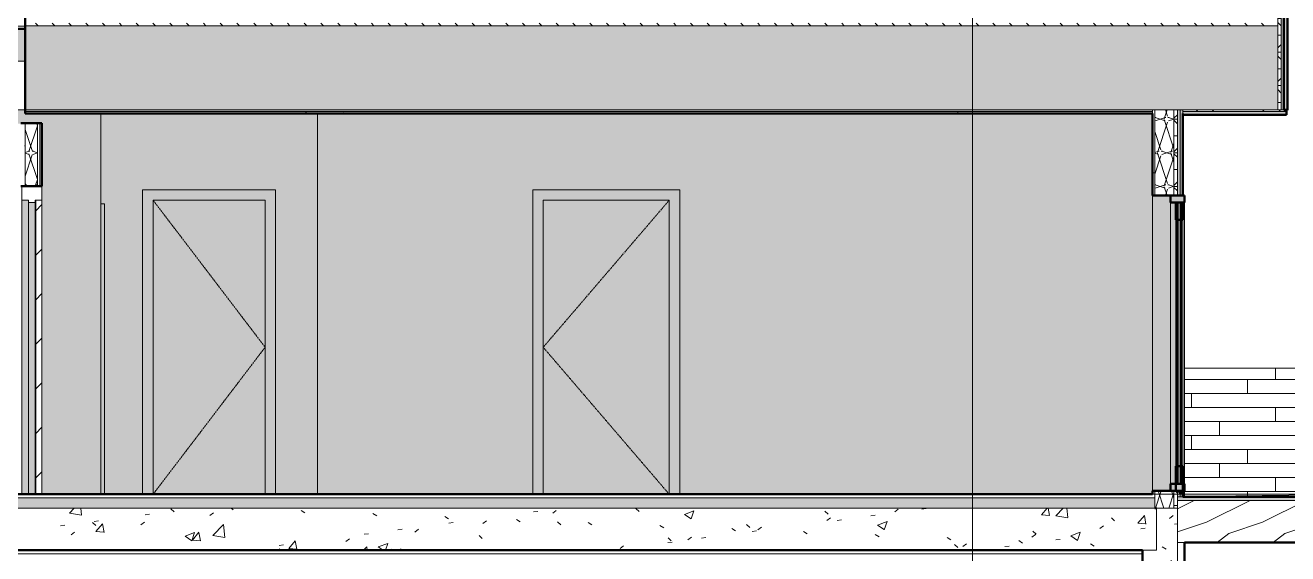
# Model space of a CAD drawing. Header units: inches. Extents: x 1814 to 6957, y -360 to 681.
# Drawn here: x 3500.2 to 3860.8, y -17 to 134 of the extents above; entities that cross this region are included whole.
import ezdxf

# ---------------------------------------------------------------- set-up
doc = ezdxf.new("R2010")
doc.units = ezdxf.units.IN
doc.header["$MEASUREMENT"] = 0
for name, pattern in [('Aligning Line 1_8_', [0.25, 0.125, -0.125]), ('Dash 1_16_', [0.125, 0.0625, -0.0625]), ('Grid Line 1_2_', [0.875, 0.5, -0.125, 0.125, -0.125])]:
    doc.linetypes.add(name, pattern=pattern)
for name, color, linetype, lineweight in [('0-1', 7, 'Continuous', 5), ('0-4', 7, 'Continuous', 13), ('0-5', 250, 'Continuous', 9), ('A-CLNG', 13, 'Continuous', 13), ('A-CLNG-4', 13, 'Continuous', 50), ('A-CLNG-PATT-1', 13, 'Continuous', 9), ('A-DOOR-1', 135, 'Continuous', 13), ('A-DOOR-2', 250, 'Dash 1_16_', 9), ('A-DOOR-7', 130, 'Continuous', 20), ('A-DOOR-FRAM', 31, 'Continuous', 9), ('A-DOOR-FRAM-1', 135, 'Continuous', 13), ('A-DOOR-FRAM-2', 250, 'Continuous', 9), ('A-DOOR-FRAM-4', 71, 'Continuous', 9), ('A-DOOR-FRAM-5', 130, 'Continuous', 20), ('A-FLOR', 192, 'Continuous', 13), ('A-FLOR-7', 192, 'Continuous', 5), ('A-FLOR-8', 192, 'Continuous', 50), ('A-FLOR-LEVL-1', 51, 'Grid Line 1_2_', 9), ('A-FLOR-MCUT', 51, 'Continuous', 13), ('A-FLOR-PATT-2', 8, 'Continuous', 9), ('A-GLAZ', 151, 'Continuous', 13), ('A-GLAZ-2', 151, 'Continuous', 50), ('A-WALL', 113, 'Continuous', 13), ('A-WALL-1', 50, 'Continuous', 5), ('A-WALL-2', 10, 'Continuous', 13), ('A-WALL-3', 7, 'Continuous', 13), ('A-WALL-4', 113, 'Continuous', 5), ('A-WALL-6', 113, 'Continuous', 50), ('A-WALL-PATT-1', 43, 'Continuous', 9), ('A-WALL-PATT-2', 251, 'Continuous', 9), ('A-WALL-PATT-3', 250, 'Continuous', 9), ('A-WALL-PATT-4', 111, 'Continuous', 9), ('C-TOPO-2', 250, 'Continuous', 9), ('G-ANNO-SYMB', 111, 'Aligning Line 1_8_', 9), ('G-ANNO-SYMB-2', 147, 'Aligning Line 1_8_', 9), ('G-ANNO-SYMB-3', 111, 'Continuous', 9), ('I-WALL-7', 90, 'Continuous', 50), ('S-BEAM-1', 41, 'Continuous', 9), ('S-BEAM-2', 250, 'Continuous', 9), ('S-FNDN-3', 32, 'Continuous', 50)]:
    doc.layers.add(name, color=color, linetype=linetype, lineweight=lineweight)
pattern_1 = [(161.57, (3262.295, 69.248), (-3.8399538, -1.54e-05), [0, -27.322, 3.034, 0]), (18.43, (3261.335, 69.248), (-3.8399538, 1.54e-05), [0, -27.322, 3.034, 0]), (108.43, (3262.295, 69.248), (1.919622, -9.6005246), [9.106, -21.25]), (71.57, (3261.335, 69.248), (1.919622, 9.6005246), [9.106, -21.25])]
pattern_2 = [(0, (3261.815, 68.768), (30.72, 7.68), [1.267, -21.773, 1.267, -21.773, -122.88]), (0, (3261.815, 68.768), (30.72, 7.68), [-46.08, 1.267, -44.813, 1.267, -21.773, -53.76]), (0, (3261.815, 68.768), (30.72, 7.68), [-115.2, 1.267, -14.093, 1.267, -37.133]), (120, (3273.335, 72.608), (-22.01108, 22.7643), [1.267, -21.773, 1.267, -21.773, -122.88]), (120, (3273.335, 72.608), (-22.01108, 22.7643), [-46.08, 1.267, -44.813, 1.267, -21.773, -53.76]), (120, (3273.335, 72.608), (-22.01108, 22.7643), [-115.2, 1.267, -14.093, 1.267, -37.133]), (240, (3277.175, 87.968), (-8.70892, -30.4443), [1.267, -21.773, 1.267, -21.773, -122.88]), (240, (3277.175, 87.968), (-8.70892, -30.4443), [-46.08, 1.267, -44.813, 1.267, -21.773, -53.76]), (240, (3277.175, 87.968), (-8.70892, -30.4443), [-115.2, 1.267, -14.093, 1.267, -37.133])]
pattern_3 = [(0, (3261.815, 68.768), (0, 4.798), []), (315, (3261.815, 68.768), (4.798427, 0), [6.786, -6.786]), (45, (3261.815, 68.768), (4.798427, 0), [6.786, -6.786])]
pattern_4 = [(50, (3261.815, 68.768), (27.5427, -2.4099), [2.88, -31.68]), (355, (3261.815, 68.768), (-5.3278, 28.8843), [2.304, -25.344]), (100.451, (3264.11, 68.567), (22.2153, 26.4739), [2.448, -26.924]), (46.184, (3261.815, 76.448), (40.9819, -6.3564), [4.32, -47.52]), (96.636, (3265.23, 75.918), (35.8907, 37.4062), [3.671, -40.386]), (351.184, (3261.815, 76.45), (35.891, 37.4062), [3.456, -38.016]), (21, (3265.655, 74.528), (22.921, -15.4607), [2.88, -31.68]), (326, (3265.655, 74.528), (9.3435, 27.8457), [2.304, -25.344]), (71.451, (3267.565, 73.24), (32.2648, 12.3844), [2.448, -26.924]), (37.5, (3261.815, 68.768), (0.46686, 12.7827), [1.267, -23.77, 1.267, -24.461, -25.44]), (37.5, (3261.815, 68.768), (0.46686, 12.7827), [-50.765, 1.267, -24.173]), (7.5, (3261.815, 68.768), (10.1016, 15.1451), [1.267, -13.402, 1.267, -23.194, -9.696]), (7.5, (3261.815, 68.768), (10.1016, 15.1451), [-39.13, 1.267, -8.429]), (327.5, (3253.252, 68.768), (20.49916, -0.86578), [1.267, -8.333, 1.267, -28.685, -39.744]), (327.5, (3253.252, 68.768), (20.49916, -0.86578), [-39.552, 1.267, -38.477]), (317.5, (3249.412, 68.768), (22.3948, 3.8443), [1.267, -11.213, 1.267, -18.624, -28.224]), (317.5, (3249.412, 68.768), (22.3948, 3.8443), [-32.371, 1.267, -26.957])]

# ---------------------------------------------------------------- blocks, each defined once
blk = doc.blocks.new('CTR - 2nd Phase_rvt-1-SECTION _ CENTER LOOKING WEST')
at = {"layer": 'A-FLOR-LEVL-1'}
blk.add_line((1814.21, 0), (4168.71, 0), dxfattribs=at)
blk = doc.blocks.new('Single-Flush - 32_ x 84_-1372863-SECTION _ CENTER LOOKING WEST')
at = {"layer": 'A-DOOR-1'}
blk.add_hatch(color=256, dxfattribs=at).paths.add_polyline_path([(3561.58, 0), (3568.7, 0), (3568.7, 84), (3536.7, 84), (3536.7, 0)], flags=0)
at = {"layer": 'A-DOOR-FRAM-1'}
blk.add_hatch(color=256, dxfattribs=at).paths.add_polyline_path([(3571.7, 0), (3571.7, 87), (3533.7, 87), (3533.7, 0), (3536.7, 0), (3536.7, 84), (3568.7, 84), (3568.7, 0)], flags=0)
at = {"layer": 'A-DOOR-2'}
for p in [(3536.7, 84), (3536.7, 0)]:
    blk.add_line(p, (3568.7, 42), dxfattribs=at)
at = {"layer": 'A-DOOR-FRAM-2'}
for p, q in [((3533.7, 87), (3533.7, 0)), ((3571.7, 87), (3533.7, 87)), ((3571.7, 0), (3571.7, 87)), ((3536.7, 0), (3536.7, 84)), ((3536.7, 84), (3568.7, 84)), ((3568.7, 84), (3568.7, 0))]:
    blk.add_line(p, q, dxfattribs=at)
blk = doc.blocks.new('Single-Flush - 30_ x 80_-1421383-SECTION _ CENTER LOOKING WEST')
at = {"layer": 'A-DOOR-FRAM-1'}
blk.add_hatch(color=256, dxfattribs=at).paths.add_polyline_path([(3521.77, 0), (3522.77, 0), (3522.77, 83), (3521.77, 83), (3521.77, 5.83)], flags=0)
at = {"layer": 'A-DOOR-FRAM-2'}
for p, q in [((3521.77, 83), (3522.77, 83)), ((3522.77, 83), (3522.77, 0))]:
    blk.add_line(p, q, dxfattribs=at)
blk = doc.blocks.new('Single-Flush - 36_ x 84_-1372824-SECTION _ CENTER LOOKING WEST')
at = {"layer": 'A-DOOR-1'}
blk.add_hatch(color=256, dxfattribs=at).paths.add_polyline_path([(3709.8, 268), (3709.8, 352), (3673.8, 352), (3673.8, 268)], flags=0)
at = {"layer": 'A-DOOR-FRAM-1'}
blk.add_hatch(color=256, dxfattribs=at).paths.add_polyline_path([(3670.8, 268), (3673.8, 268), (3673.8, 352), (3709.8, 352), (3709.8, 268), (3712.8, 268), (3712.8, 355), (3670.8, 355), (3670.8, 343.6)], flags=0)
at = {"layer": 'A-DOOR-2'}
for p in [(3709.8, 352), (3709.8, 268)]:
    blk.add_line(p, (3673.8, 310), dxfattribs=at)
at = {"layer": 'A-DOOR-FRAM-2'}
for p, q in [((3670.8, 355), (3670.8, 268)), ((3712.8, 355), (3670.8, 355)), ((3712.8, 268), (3712.8, 355)), ((3673.8, 268), (3673.8, 352)), ((3673.8, 352), (3709.8, 352)), ((3709.8, 352), (3709.8, 268))]:
    blk.add_line(p, q, dxfattribs=at)
blk = doc.blocks.new('CTR - 1st Phase - Unit Layouts_rvt-1-SECTION _ CENTER LOOKING WEST')
at = {"layer": 'A-WALL-1'}
for points in [[(3588.37, 0), (3588.37, 108.75), (3583.62, 108.75), (3583.62, 0)], [(3641.12, 0), (3641.12, 108.75), (3588.37, 108.75), (3588.37, 0), (3633.01, 0)], [(3645.12, 0), (3645.12, 87), (3687.12, 87), (3687.12, 0), (3822.2, 0), (3822.2, 108.75), (3641.12, 108.75), (3641.12, 0)]]:
    blk.add_hatch(color=256, dxfattribs=at).paths.add_polyline_path(points, flags=0)
at = {"layer": 'A-WALL-2'}
for points in [[(3521.77, 0), (3521.77, 108.75), (3500.17, 108.75), (3500.17, 109.87), (3483.97, 109.87), (3483.97, 105.87), (3498.92, 105.87), (3498.92, 106), (3504.92, 106), (3504.92, 0)], [(3522.77, 0), (3533.7, 0), (3533.7, 87), (3571.7, 87), (3571.7, 0), (3583.62, 0), (3583.62, 108.75), (3521.77, 108.75), (3521.77, 83), (3522.77, 83), (3522.77, 5.63)]]:
    blk.add_hatch(color=256, dxfattribs=at).paths.add_polyline_path(points, flags=0)
at = {"layer": 'A-WALL-3'}
for p, q in [((3500.17, 109.87), (3483.97, 109.87)), ((3521.77, 0), (3521.77, 108.75)), ((3583.62, 0), (3583.62, 108.75))]:
    blk.add_line(p, q, dxfattribs=at)
at = {"layer": '0-4'}
for name, p in [('Single-Flush - 32_ x 84_-1372863-SECTION _ CENTER LOOKING WEST', (0, 0)), ('Single-Flush - 36_ x 84_-1372824-SECTION _ CENTER LOOKING WEST', (-25.67, -268)), ('Single-Flush - 30_ x 80_-1421383-SECTION _ CENTER LOOKING WEST', (0, 0))]:
    blk.add_blockref(name, p, dxfattribs=at)
blk = doc.blocks.new('CTR  - Topography_rvt-1-SECTION _ CENTER LOOKING WEST')
at = {"layer": 'C-TOPO-2'}
blk.add_line((3830.82, -0.64), (3885.92, 0), dxfattribs=at)
blk = doc.blocks.new('Dimension Lumber - 2x10-V13-SECTION _ CENTER LOOKING WEST')
at = {"layer": 'S-BEAM-1'}
blk.add_hatch(color=256, dxfattribs=at).paths.add_polyline_path([(3408.92, 123.75), (3500.17, 123.75), (3500.17, 133), (3408.92, 133), (3408.92, 125.83)], flags=0)
at = {"layer": 'S-BEAM-2'}
blk.add_line((3500.17, 123.75), (3408.92, 123.75), dxfattribs=at)
blk = doc.blocks.new('HOLLOW METAL - UNIT DOOR-V14-SECTION _ CENTER LOOKING WEST')
at = {"layer": 'A-DOOR-FRAM'}
h = blk.add_hatch(dxfattribs=at)
h.set_pattern_fill('FP_21', color=256, style=0, pattern_type=2)
h.set_pattern_definition([(45, (3261.815, 68.768), (-6.36396, 6.36396), [])])
h.paths.add_polyline_path([(3503.17, 0), (3504.92, 0), (3504.92, 84), (3503.17, 84), (3503.17, 15.4)], flags=0)
at = {"layer": 'A-DOOR-FRAM-4'}
for points in [[(3501.11, 0), (3501.11, 84), (3499.17, 84), (3499.17, 0)], [(3502.99, 0), (3502.99, 83.37), (3501.11, 83.37), (3501.11, 0)], [(3503.17, 0), (3503.17, 84), (3502.99, 84), (3502.99, 0)]]:
    blk.add_hatch(color=256, dxfattribs=at).paths.add_polyline_path(points, flags=0)
at = {"layer": 'A-DOOR-7'}
for p, q in [((3503.17, 84), (3503.17, 0)), ((3504.92, 84), (3503.17, 84)), ((3504.92, 0), (3504.92, 84)), ((3503.17, 0), (3504.92, 0))]:
    blk.add_line(p, q, dxfattribs=at)
at = {"layer": 'A-DOOR-FRAM-2'}
for p, q in [((3499.17, 0), (3499.17, 84)), ((3501.11, 0), (3501.11, 83.37)), ((3502.99, 0), (3502.99, 83.37))]:
    blk.add_line(p, q, dxfattribs=at)
at = {"layer": 'A-DOOR-FRAM-5'}
for p, q in [((3504.92, 88), (3499.17, 88)), ((3499.17, 88), (3499.17, 84)), ((3504.92, 84), (3504.92, 88)), ((3499.17, 84), (3501.11, 84)), ((3501.11, 84), (3501.11, 83.37)), ((3501.11, 83.37), (3502.99, 83.37)), ((3502.99, 83.37), (3502.99, 84)), ((3502.99, 84), (3504.92, 84))]:
    blk.add_line(p, q, dxfattribs=at)
blk = doc.blocks.new('CTR - 1st Phase - Common Walls_rvt-1-SECTION _ CENTER LOOKING WEST')
at = {"layer": 'A-WALL-PATT-1'}
h = blk.add_hatch(dxfattribs=at)
h.set_pattern_fill('FP_5', color=256, style=0, pattern_type=2)
h.set_pattern_definition(pattern_1)
h.paths.add_polyline_path([(3503.67, 88), (3503.67, 106), (3500.17, 106), (3500.17, 88)], flags=0)
at = {"layer": 'A-WALL-PATT-3'}
h = blk.add_hatch(dxfattribs=at)
h.set_pattern_fill('FP_1', color=256, style=0, pattern_type=2)
h.set_pattern_definition(pattern_2)
h.paths.add_polyline_path([(3500.17, 88), (3500.17, 106), (3499.55, 106), (3499.55, 88)], flags=0)
at = {"layer": 'A-FLOR-LEVL-1'}
blk.add_line((1814.21, 0), (4168.71, 0), dxfattribs=at)
at = {"layer": 'A-WALL-3'}
for p, q in [((3500.17, 88), (3500.17, 106)), ((3503.67, 88), (3503.67, 106)), ((3504.3, 88), (3504.3, 106))]:
    blk.add_line(p, q, dxfattribs=at)
at = {"layer": 'G-ANNO-SYMB-2'}
blk.add_line((1910.88, 0), (4071.99, 0), dxfattribs=at)
at = {"layer": 'I-WALL-7'}
for p, q in [((3504.92, 106), (3498.92, 106)), ((3504.92, 88), (3504.92, 106)), ((3498.92, 88), (3504.92, 88))]:
    blk.add_line(p, q, dxfattribs=at)
at = {"layer": '0-5'}
for name in ['Dimension Lumber - 2x10-V13-SECTION _ CENTER LOOKING WEST', 'HOLLOW METAL - UNIT DOOR-V14-SECTION _ CENTER LOOKING WEST']:
    blk.add_blockref(name, (0, 0), dxfattribs=at)
blk = doc.blocks.new('CTR - 1st Phase -Stairs _ Elevators_rvt-1-SECTION _ CENTER LOOKING WEST')
at = {"layer": 'A-FLOR-LEVL-1'}
blk.add_line((1814.21, 0), (4168.71, 0), dxfattribs=at)
blk = doc.blocks.new('_THE_ WINDOW _ DOOR - Window - 2nd Floor-V25-SECTION _ CENTER LOOKING WEST')
at = {"layer": 'A-GLAZ'}
h = blk.add_hatch(color=256, dxfattribs=at)
h.paths.add_polyline_path([(3858.97, 149), (3861.22, 149), (3861.22, 151), (3855.22, 151), (3855.22, 149), (3857.97, 149)], flags=0)
h.paths.add_polyline_path([(3860.72, 227.75), (3861.22, 227.75), (3861.22, 229.75), (3855.22, 229.75), (3855.22, 227.75), (3860.7, 227.75)], flags=0)
h = blk.add_hatch(color=256, dxfattribs=at)
h.paths.add_polyline_path([(3855.22, 151), (3858.22, 151), (3858.22, 227.75), (3855.22, 227.75), (3855.22, 154.48)], flags=0)
h.paths.add_polyline_path([(3860.72, 151), (3861.22, 151), (3861.22, 227.75), (3859.22, 227.75), (3859.22, 151), (3859.87, 151)], flags=0)
for points in [[(3859.2, 151), (3859.22, 151), (3859.22, 227.75), (3858.22, 227.75), (3858.22, 151)], [(3860.72, 109.75), (3860.72, 149), (3859.72, 149), (3859.72, 109.75)]]:
    blk.add_hatch(color=256, dxfattribs=at).paths.add_polyline_path(points, flags=0)
for p, q in [((3855.22, 151), (3855.22, 227.75)), ((3861.22, 227.75), (3861.22, 151))]:
    blk.add_line(p, q, dxfattribs=at)
at = {"layer": 'A-GLAZ-2'}
for p, q in [((3855.22, 229.75), (3855.22, 227.75)), ((3861.22, 229.75), (3855.22, 229.75)), ((3855.22, 227.75), (3861.22, 227.75)), ((3859.22, 227.75), (3858.22, 227.75)), ((3858.22, 227.75), (3858.22, 151)), ((3859.22, 151), (3859.22, 227.75)), ((3861.22, 227.75), (3861.22, 229.75)), ((3855.22, 151), (3855.22, 149)), ((3861.22, 151), (3855.22, 151)), ((3855.22, 149), (3861.22, 149)), ((3858.22, 151), (3859.22, 151)), ((3859.72, 149), (3859.72, 109.75)), ((3860.72, 149), (3859.72, 149)), ((3860.72, 109.75), (3860.72, 149)), ((3861.22, 149), (3861.22, 151)), ((3859.72, 109.75), (3860.72, 109.75))]:
    blk.add_line(p, q, dxfattribs=at)
blk = doc.blocks.new('_THE_ WINDOW _ DOOR - Door - 1st Floor-V32-SECTION _ CENTER LOOKING WEST')
at = {"layer": 'A-GLAZ'}
h = blk.add_hatch(color=256, dxfattribs=at)
h.paths.add_polyline_path([(3827.32, 1), (3828.82, 1), (3828.82, 3), (3827.32, 3)], flags=0)
h.paths.add_polyline_path([(3831.32, 1), (3831.32, 3), (3830.82, 3), (3830.82, 1)], flags=0)
h.paths.add_polyline_path([(3829.41, 83.37), (3831.32, 83.37), (3831.32, 85.37), (3827.32, 85.37), (3827.32, 83.37), (3829.32, 83.37)], flags=0)
h = blk.add_hatch(color=256, dxfattribs=at)
h.paths.add_polyline_path([(3830.82, 3), (3831.32, 3), (3831.32, 83.37), (3830.82, 83.37), (3830.82, 5.47)], flags=0)
h.paths.add_polyline_path([(3827.32, 3), (3828.82, 3), (3828.82, 83.37), (3827.32, 83.37), (3827.32, 5.47)], flags=0)
h = blk.add_hatch(color=256, dxfattribs=at)
h.paths.add_polyline_path([(3828.82, 1), (3830.82, 1), (3830.82, 8), (3830.32, 8), (3830.32, 3), (3829.32, 3), (3829.32, 8), (3828.82, 8), (3828.82, 3)], flags=0)
h.paths.add_polyline_path([(3828.82, 78.37), (3829.32, 78.37), (3829.32, 83.37), (3828.82, 83.37), (3828.82, 79.98)], flags=0)
h.paths.add_polyline_path([(3830.74, 78.37), (3830.82, 78.37), (3830.8, 83.37), (3830.32, 83.37), (3830.32, 78.37)], flags=0)
for points in [[(3830.32, 3), (3830.32, 83.37), (3829.32, 83.37), (3829.32, 3), (3829.85, 3)], [(3829.87, 0.5), (3830.82, 0.5), (3830.82, 1), (3829.82, 1), (3829.82, 0.5)]]:
    blk.add_hatch(color=256, dxfattribs=at).paths.add_polyline_path(points, flags=0)
h = blk.add_hatch(color=256, dxfattribs=at)
h.paths.add_polyline_path([(3830.32, 8), (3830.82, 8), (3830.82, 78.37), (3830.32, 78.37), (3830.32, 11.21)], flags=0)
h.paths.add_polyline_path([(3829.19, 8), (3829.32, 8), (3829.32, 78.37), (3828.82, 78.37), (3828.82, 8)], flags=0)
for p, q in [((3827.32, 3), (3827.32, 83.37)), ((3831.32, 83.37), (3831.32, 3)), ((3828.82, 8), (3828.82, 78.37)), ((3830.82, 78.37), (3830.82, 8))]:
    blk.add_line(p, q, dxfattribs=at)
at = {"layer": 'A-GLAZ-2'}
for p, q in [((3827.32, 85.37), (3827.32, 83.37)), ((3831.32, 85.37), (3827.32, 85.37)), ((3827.32, 83.37), (3831.32, 83.37)), ((3830.82, 83.37), (3828.82, 83.37)), ((3828.82, 83.37), (3828.82, 78.37)), ((3830.32, 83.37), (3829.32, 83.37)), ((3829.32, 83.37), (3829.32, 3)), ((3830.32, 3), (3830.32, 83.37)), ((3830.82, 78.37), (3830.82, 83.37)), ((3831.32, 83.37), (3831.32, 85.37)), ((3828.82, 78.37), (3830.82, 78.37)), ((3830.82, 8), (3828.82, 8)), ((3828.82, 8), (3828.82, 1)), ((3830.82, 1), (3830.82, 8)), ((3827.32, 3), (3827.32, 1)), ((3831.32, 3), (3827.32, 3)), ((3827.32, 1), (3831.32, 1)), ((3828.82, 1), (3830.82, 1)), ((3829.32, 3), (3830.32, 3)), ((3829.82, 1), (3829.82, 0.5)), ((3830.82, 1), (3829.82, 1)), ((3829.82, 0.5), (3830.82, 0.5)), ((3830.82, 0.5), (3830.82, 1)), ((3831.32, 1), (3831.32, 3))]:
    blk.add_line(p, q, dxfattribs=at)

msp = doc.modelspace()

# ---------------------------------------------------------------- hatches: boundary and pattern name
at = {"layer": 'A-CLNG'}
msp.add_hatch(color=256, dxfattribs=at).paths.add_polyline_path([(3840.86, 108.37), (3860.47, 108.37), (3860.47, 109.37), (3830.82, 109.37), (3830.82, 108.37), (3839.13, 108.37)], flags=0)
at = {"layer": 'A-CLNG-PATT-1'}
h = msp.add_hatch(dxfattribs=at)
h.set_pattern_fill('FP_35', color=256, style=0, pattern_type=2)
h.set_pattern_definition([(45, (3261.815, 68.768), (-9.50352, 9.50352), []), (45, (3261.815, 83.168), (-9.50352, 9.50352), [])])
h.paths.add_polyline_path([(3856.72, 109.37), (3860.47, 109.38), (3860.47, 109.75), (3859.72, 109.75), (3859.72, 109.87), (3830.82, 109.87), (3830.82, 109.37), (3852.5, 109.37)], flags=0)
at = {"layer": 'A-FLOR-7'}
for points in [[(3500.17, 109.87), (3857.97, 109.87), (3857.97, 133.87), (3500.17, 133.87), (3500.17, 114.36)], [(3819.74, 109.37), (3822.2, 109.37), (3822.2, 109.87), (3500.17, 109.87), (3500.17, 109.37), (3815.23, 109.37)], [(3869.38, -1.75), (3960.6, -1.73), (3960.6, -0.75), (3829.32, -0.75), (3829.32, -1.75), (3845.95, -1.75)]]:
    msp.add_hatch(color=256, dxfattribs=at).paths.add_polyline_path(points, flags=0)
at = {"layer": 'A-FLOR-PATT-2'}
h = msp.add_hatch(dxfattribs=at)
h.set_pattern_fill('FP_3', color=256, style=0, pattern_type=2)
h.set_pattern_definition(pattern_3)
h.paths.add_polyline_path([(3857.97, 133.87), (3857.97, 134.62), (3500.17, 134.62), (3500.17, 133.87), (3856.72, 133.87)], flags=0)
h = msp.add_hatch(dxfattribs=at)
h.set_pattern_fill('FP_1', color=256, style=0, pattern_type=2)
h.set_pattern_definition(pattern_2)
h.paths.add_polyline_path([(3816.4, 108.75), (3822.2, 108.75), (3822.2, 109.37), (3500.17, 109.37), (3500.17, 108.75), (3805.87, 108.75)], flags=0)
h = msp.add_hatch(dxfattribs=at)
h.set_pattern_fill('FP_2', color=256, style=0, pattern_type=2)
h.set_pattern_definition([(0, (3261.815, 68.768), (15.36, 3.84), [1.267, -10.253, 1.267, -10.253, -61.44]), (0, (3261.815, 68.768), (15.36, 3.84), [-23.04, 1.267, -21.773, 1.267, -10.253, -26.88]), (0, (3261.815, 68.768), (15.36, 3.84), [-57.6, 1.267, -6.413, 1.267, -17.933]), (120, (3267.575, 70.688), (-11.005538, 11.38215), [1.267, -10.253, 1.267, -10.253, -61.44]), (120, (3267.575, 70.688), (-11.005538, 11.38215), [-23.04, 1.267, -21.773, 1.267, -10.253, -26.88]), (120, (3267.575, 70.688), (-11.005538, 11.38215), [-57.6, 1.267, -6.413, 1.267, -17.933]), (240, (3269.495, 78.368), (-4.354462, -15.22215), [1.267, -10.253, 1.267, -10.253, -61.44]), (240, (3269.495, 78.368), (-4.354462, -15.22215), [-23.04, 1.267, -21.773, 1.267, -10.253, -26.88]), (240, (3269.495, 78.368), (-4.354462, -15.22215), [-57.6, 1.267, -6.413, 1.267, -17.933])])
h.paths.add_polyline_path([(3818.73, -4), (3822.82, -4), (3822.82, -1), (3407.86, -1), (3407.86, -4), (3814.06, -4)], flags=0)
h = msp.add_hatch(dxfattribs=at)
h.set_pattern_fill('FP_49', color=256, style=0, pattern_type=2)
h.set_pattern_definition([(216.87, (3268.212, 84.761), (47.980943, 31.987086), [7.997, -71.971]), (206.565, (3277.808, 79.963), (-15.993714, -15.99413), [17.881, -17.881]), (198.435, (3277.808, 71.967), (-31.98674, -15.99388), [10.115, -40.461])])
h.paths.add_polyline_path([(3852.43, -13.75), (3962.72, -13.75), (3962.72, -1.75), (3829.32, -1.75), (3829.32, -13.75), (3849.91, -13.75)], flags=0)
h = msp.add_hatch(dxfattribs=at)
h.set_pattern_fill('FP_34', color=256, style=0, pattern_type=2)
h.set_pattern_definition(pattern_4)
h.paths.add_polyline_path([(3531.71, -16), (3823.32, -16), (3823.32, -4), (3402.36, -4.03), (3402.36, -16), (3497.94, -16)], flags=0)
at = {"layer": 'A-WALL'}
h = msp.add_hatch(color=256, dxfattribs=at)
h.paths.add_polyline_path([(3830.82, -0.75), (3830.82, 0.5), (3830.07, 0.5), (3830.07, -0.75)], flags=0)
h.paths.add_polyline_path([(3830.82, 85.37), (3830.82, 109.87), (3830.07, 109.87), (3830.07, 85.37)], flags=0)
at = {"layer": 'A-WALL-4'}
h = msp.add_hatch(color=256, dxfattribs=at)
h.paths.add_polyline_path([(3859.72, 109.87), (3859.72, 149), (3858.97, 149), (3858.97, 109.87)], flags=0)
h.paths.add_polyline_path([(3858.97, 229.75), (3860.47, 229.75), (3860.47, 350.5), (3858.97, 350.5), (3858.97, 231.12)], flags=0)
h = msp.add_hatch(color=256, dxfattribs=at)
h.paths.add_polyline_path([(3829.77, -0.75), (3830.07, -0.74), (3830.07, 0.5), (3829.82, 0.5), (3829.82, 1), (3829.32, 1), (3829.32, -0.75)], flags=0)
h.paths.add_polyline_path([(3829.82, 85.37), (3830.07, 85.37), (3830.07, 109.87), (3829.32, 109.87), (3829.32, 85.37)], flags=0)
msp.add_hatch(color=256, dxfattribs=at).paths.add_polyline_path([(3822.72, 1), (3827.32, 1), (3827.32, 85.37), (3822.2, 85.37), (3822.2, 1), (3822.41, 1)], flags=0)
at = {"layer": 'A-WALL-PATT-2'}
h = msp.add_hatch(dxfattribs=at)
h.set_pattern_fill('FP_25', color=256, style=0, pattern_type=2)
h.set_pattern_definition([(0, (3825.324, 0.8), (0, 4), []), (90, (3825.324, 0.8), (-8, 8), [4, -28]), (90, (3841.324, 4.8), (-8, 8), [4, -28])])
h.paths.add_polyline_path([(3831.32, -0.64), (3885.92, 0), (3871.98, 0), (3872.48, 18.83), (3871.34, 23), (3870.48, 23), (3869.61, 28), (3867.99, 31), (3868.99, 30.5), (3870.61, 28), (3870.76, 27.15), (3873.48, 18.83), (3874.98, 19.48), (3878.92, 19.64), (3878, 23), (3877.14, 23), (3876.27, 28), (3874.65, 31), (3875.65, 30.5), (3877.27, 28), (3877.42, 27.15), (3879.86, 19.68), (3885.92, 19.92), (3885.92, 36), (3831.32, 36), (3831.32, -0.6)], flags=0)
h.paths.add_polyline_path([(3884.32, 1), (3885.92, 1), (3885.92, 18.65), (3881.64, 18.48), (3880.11, 17.98), (3879.64, 1), (3884.3, 1)], flags=0)
h.paths.add_polyline_path([(3872.98, 1), (3878.66, 1), (3879.13, 18.65), (3874.98, 18.48), (3873.46, 17.98), (3873.17, 7.85)], flags=0)
at = {"layer": 'A-WALL-PATT-4'}
h = msp.add_hatch(dxfattribs=at)
h.set_pattern_fill('FP_3', color=256, style=0, pattern_type=2)
h.set_pattern_definition(pattern_3)
h.paths.add_polyline_path([(3858.38, 109.87), (3858.97, 109.87), (3858.97, 149), (3857.97, 149), (3857.97, 109.87)], flags=0)
h.paths.add_polyline_path([(3858.97, 229.75), (3858.97, 350.5), (3857.97, 350.5), (3857.97, 229.75)], flags=0)
h = msp.add_hatch(dxfattribs=at)
h.set_pattern_fill('FP_1', color=256, style=0, pattern_type=2)
h.set_pattern_definition(pattern_2)
h.paths.add_polyline_path([(3822.82, 0), (3822.82, 1), (3822.2, 1), (3822.2, 0), (3822.72, 0)], flags=0)
h.paths.add_polyline_path([(3822.72, 85.37), (3822.82, 85.37), (3822.82, 109.87), (3822.2, 109.84), (3822.2, 85.37), (3822.41, 85.37)], flags=0)
h = msp.add_hatch(dxfattribs=at)
h.set_pattern_fill('FP_5', color=256, style=0, pattern_type=2)
h.set_pattern_definition(pattern_1)
h.paths.add_polyline_path([(3823.32, -4), (3828.32, -4), (3828.32, 1), (3822.82, 1), (3822.82, -4)], flags=0)
h.paths.add_polyline_path([(3822.82, 85.37), (3828.32, 85.37), (3828.32, 109.87), (3822.82, 109.87), (3822.82, 91.44)], flags=0)
h = msp.add_hatch(dxfattribs=at)
h.set_pattern_fill('FP_3', color=256, style=0, pattern_type=2)
h.set_pattern_definition(pattern_3)
h.paths.add_polyline_path([(3828.32, -4), (3829.32, -4), (3829.32, 1), (3828.32, 1), (3828.32, -3)], flags=0)
h.paths.add_polyline_path([(3829.32, 85.37), (3829.32, 109.87), (3828.32, 109.87), (3828.32, 85.37)], flags=0)
h = msp.add_hatch(dxfattribs=at)
h.set_pattern_fill('FP_34', color=256, style=0, pattern_type=2)
h.set_pattern_definition(pattern_4)
h.paths.add_polyline_path([(3829.32, -134), (3829.32, -4), (3823.32, -4), (3823.32, -16), (3819.32, -16), (3819.32, -134), (3826.88, -134)], flags=0)
h = msp.add_hatch(dxfattribs=at)
h.set_pattern_fill('FP_23', color=256, style=0, pattern_type=2)
h.set_pattern_definition([(0, (3261.815, 68.768), (0, 9), []), (90, (3261.815, 68.768), (-9, 6e-16), [])])
h.paths.add_polyline_path([(3830.1, -134), (3831.32, -134), (3831.32, -13.75), (3829.32, -13.75), (3829.32, -134)], flags=0)

# ---------------------------------------------------------------- linework, layer by layer
at = {"layer": 'A-CLNG'}
for p, q in [((3830.82, 109.87), (3830.82, 108.75)), ((3859.72, 109.87), (3830.82, 109.87)), ((3860.47, 109.37), (3830.82, 109.37))]:
    msp.add_line(p, q, dxfattribs=at)
at = {"layer": 'A-CLNG-4'}
for p, q in [((3830.82, 108.37), (3860.47, 108.37)), ((3860.47, 109.87), (3859.72, 109.87)), ((3860.47, 108.37), (3860.47, 109.87))]:
    msp.add_line(p, q, dxfattribs=at)
at = {"layer": 'A-FLOR'}
msp.add_line((3489.32, -17), (3819.32, -17), dxfattribs=at)
at = {"layer": 'A-FLOR-8'}
for p, q in [((3500.17, 108.75), (3500.17, 136)), ((3408.92, 133), (3500.17, 133)), ((3500.17, 108.75), (3822.2, 108.75)), ((3822.2, 0), (3408.92, 0)), ((3962.72, -0.75), (3830.82, -0.75)), ((3831.32, -13.75), (3962.72, -13.75)), ((3402.36, -16), (3819.32, -16))]:
    msp.add_line(p, q, dxfattribs=at)
at = {"layer": 'A-FLOR-LEVL-1'}
msp.add_line((1814.96, 0), (4167.96, 0), dxfattribs=at)
at = {"layer": 'A-FLOR-MCUT'}
for p, q in [((3500.17, 133.75), (3402.8, 133.75)), ((3857.97, 133.87), (3500.17, 133.87)), ((3830.82, 109.87), (3500.17, 109.87)), ((3822.2, 109.37), (3500.17, 109.37)), ((3822.2, 108.75), (3822.2, 109.87)), ((3822.82, -1), (3407.86, -1)), ((3822.82, -4), (3822.82, 0)), ((3962.72, -1.75), (3829.32, -1.75)), ((3822.82, -4), (3402.36, -4))]:
    msp.add_line(p, q, dxfattribs=at)
at = {"layer": 'A-WALL'}
for p, q in [((3857.97, 149), (3857.97, 109.87)), ((3858.97, 109.87), (3858.97, 149)), ((3822.82, 85.37), (3822.82, 109.87)), ((3828.32, 85.37), (3828.32, 109.87)), ((3829.32, 85.37), (3829.32, 109.87)), ((3830.07, 85.37), (3830.07, 109.87)), ((3822.2, 1), (3822.2, 85.37)), ((3915.64, 36), (3831.32, 36)), ((3822.82, 1), (3822.82, 0)), ((3828.32, -4), (3828.32, 1)), ((3829.32, 1), (3829.32, -134)), ((3830.07, -0.75), (3830.07, 0.5)), ((3831.32, 1), (3831.32, -0.64)), ((3822.2, 0), (3822.82, 0)), ((3829.32, -0.75), (3830.82, -0.75)), ((3829.32, -4), (3823.32, -4)), ((3823.32, -4), (3823.32, -16)), ((3831.32, -13.75), (3829.32, -13.75)), ((3823.32, -16), (3819.32, -16))]:
    msp.add_line(p, q, dxfattribs=at)
at = {"layer": 'A-WALL-6'}
for p, q in [((3859.72, 109.87), (3859.72, 149)), ((3822.2, 108.75), (3822.2, 85.37)), ((3830.82, 85.37), (3830.82, 108.75)), ((3822.2, 85.37), (3830.82, 85.37)), ((3829.82, 1), (3822.2, 1)), ((3822.2, 1), (3822.2, 0)), ((3829.82, 0.5), (3829.82, 1)), ((3830.82, 0.5), (3829.82, 0.5)), ((3830.82, -0.75), (3830.82, 0.5)), ((3822.82, -4), (3823.32, -4))]:
    msp.add_line(p, q, dxfattribs=at)
at = {"layer": 'G-ANNO-SYMB'}
msp.add_line((1910.88, 0), (4071.99, 0), dxfattribs=at)
at = {"layer": 'G-ANNO-SYMB-3'}
msp.add_line((3770.72, 467.28), (3770.72, -193.84), dxfattribs=at)
at = {"layer": 'S-FNDN-3'}
for p, q in [((3831.32, -134), (3831.32, -13.75)), ((3819.32, -16), (3819.32, -128))]:
    msp.add_line(p, q, dxfattribs=at)

# ---------------------------------------------------------------- block references
at = {"layer": '0-1'}
for name in ['CTR - 2nd Phase_rvt-1-SECTION _ CENTER LOOKING WEST', 'CTR - 1st Phase - Common Walls_rvt-1-SECTION _ CENTER LOOKING WEST', 'CTR - 1st Phase -Stairs _ Elevators_rvt-1-SECTION _ CENTER LOOKING WEST', 'CTR - 1st Phase - Unit Layouts_rvt-1-SECTION _ CENTER LOOKING WEST', 'CTR  - Topography_rvt-1-SECTION _ CENTER LOOKING WEST']:
    msp.add_blockref(name, (0, 0), dxfattribs=at)
at = {"layer": 'A-GLAZ'}
for name in ['_THE_ WINDOW _ DOOR - Window - 2nd Floor-V25-SECTION _ CENTER LOOKING WEST', '_THE_ WINDOW _ DOOR - Door - 1st Floor-V32-SECTION _ CENTER LOOKING WEST']:
    msp.add_blockref(name, (0, 0), dxfattribs=at)

doc.saveas('drawing.dxf')
